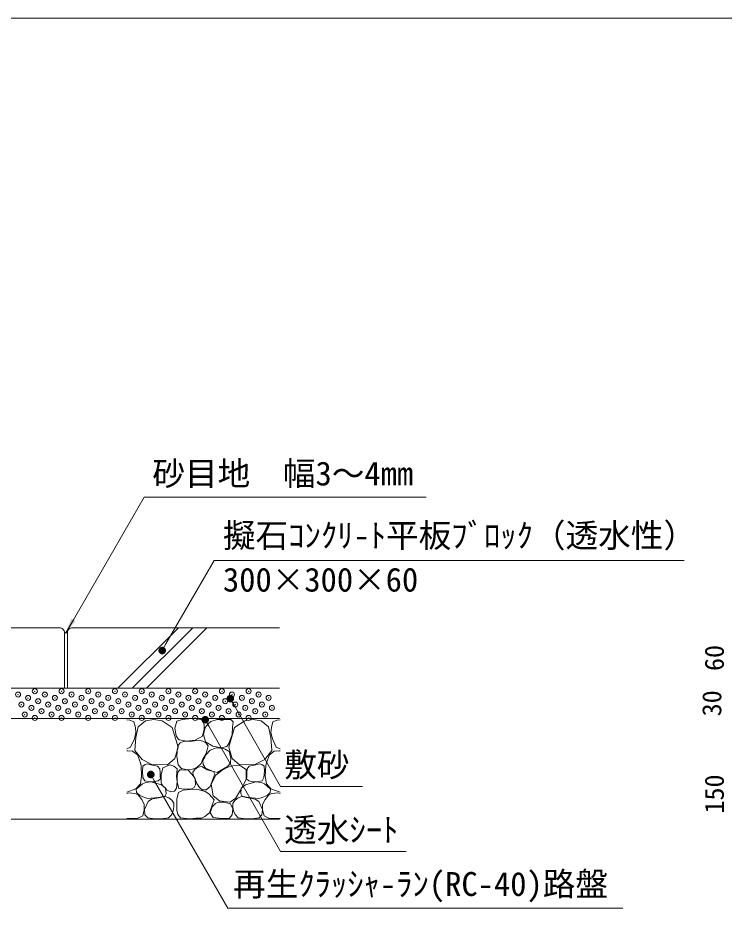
# Model space of a CAD drawing. Units: millimetres at full size, sheet at 1:10; details may follow other scales. Extents: x 1202 to 3940, y 458 to 2325.
# Drawn here: x 1957 to 2659, y 1371 to 2270 of the extents above; entities that cross this region are included whole.
import ezdxf
from ezdxf.enums import TextEntityAlignment as Align

# ---------------------------------------------------------------- set-up
doc = ezdxf.new("R2010")
doc.units = ezdxf.units.MM
doc.header["$LTSCALE"] = 10
doc.header["$PDMODE"] = 32
doc.header["$PDSIZE"] = 5
doc.linetypes.add('DASHED', pattern=[7.5, 6, -1.5])
doc.linetypes.add('USER1', pattern=[50, 37.5, -12.5])
for name, color, linetype, lineweight in [('_0-0_', 7, 'Continuous', 13), ('ハッチ', 4, 'Continuous', 13), ('寸法', 1, 'Continuous', 13), ('本体', 7, 'Continuous', 13)]:
    doc.layers.add(name, color=color, linetype=linetype, lineweight=lineweight)
doc.styles.add('ＭＳ ゴシック', font='')
doc.styles.get('ＭＳ ゴシック').set_extended_font_data('MS Gothic')

# ---------------------------------------------------------------- blocks, each defined once
blk = doc.blocks.new('filled_arrow')
at = {"color": 0, "linetype": 'Continuous', "lineweight": -2}
blk.add_solid([(7.5, 1.25), (0, 0), (7.5, -1.25)], dxfattribs=at)
blk = doc.blocks.new('filled_dot')
at = {"color": 0, "linetype": 'Continuous', "lineweight": -2, "const_width": 1.25}
blk.add_lwpolyline([(-0.625, 0, 1), (0.625, 0, 1)], format="xyb", close=True, dxfattribs=at)

msp = doc.modelspace()

# ---------------------------------------------------------------- linework, layer by layer
at = {"layer": '_0-0_', "color": 6}
msp.add_lwpolyline([(3939.68, 2269.96), (1201.55, 2269.96), (1201.55, 458.14), (3939.68, 458.14)], close=True, dxfattribs=at)
at = {"layer": '_0-0_', "color": 1}
for points in [[(2004.8, 1659.93), (2012.3, 1672.92), (2082.43, 1794.38)], [(2168.01, 1594.53), (2171.73, 1588.01), (2217.86, 1507.27)]]:
    msp.add_lwpolyline(points, dxfattribs=at)
at = {"layer": 'ハッチ'}
for p, q in [((2116.57, 1664.93), (2056.57, 1604.93)), ((2130.72, 1664.93), (2070.72, 1604.93))]:
    msp.add_line(p, q, dxfattribs=at)
at = {"layer": 'ハッチ', "linetype": 'USER1'}
msp.add_line((2144.86, 1664.93), (2084.86, 1604.93), dxfattribs=at)
at = {"layer": 'ハッチ'}
for points in [[(2073, 1554.71), (2074.4, 1560.89), (2073.84, 1565.94), (2072.43, 1571.56), (2068.22, 1573.25), (2065.37, 1573.6)], [(2209.73, 1554.71), (2208.32, 1560.89), (2208.88, 1565.94), (2210.29, 1571.56), (2214.5, 1573.25), (2217.36, 1573.6)], [(2065.37, 1544.79), (2069.06, 1546.57), (2073, 1554.71)], [(2217.36, 1544.79), (2213.66, 1546.57), (2209.73, 1554.71)], [(2078.9, 1530.84), (2075.81, 1538.71), (2071.03, 1542.36), (2066.25, 1542.92), (2065.37, 1542.69)], [(2203.83, 1530.84), (2206.92, 1538.71), (2211.69, 1542.36), (2216.47, 1542.92), (2217.36, 1542.69)], [(2065.37, 1501.91), (2074.4, 1505.01), (2078.9, 1510.06), (2079.99, 1517.5), (2079.46, 1528.04), (2078.9, 1530.84)], [(2217.36, 1501.91), (2208.32, 1505.01), (2203.83, 1510.06), (2202.73, 1517.5), (2203.26, 1528.04), (2203.83, 1530.84)], [(2065.37, 1475.55), (2068.8, 1475.48), (2075.75, 1475.64), (2081.21, 1478.12), (2082.7, 1484.24), (2082.7, 1489.36), (2080.22, 1494.49), (2076.58, 1498.95), (2073.43, 1500.44), (2067.48, 1500.94), (2065.37, 1500.57)], [(2217.36, 1475.55), (2213.92, 1475.48), (2206.97, 1475.64), (2201.52, 1478.12), (2200.03, 1484.24), (2200.03, 1489.36), (2202.51, 1494.49), (2206.15, 1498.95), (2209.29, 1500.44), (2215.25, 1500.94), (2217.36, 1500.57)]]:
    msp.add_lwpolyline(points, dxfattribs=at)
for points in [[(2092.15, 1573.96), (2083.97, 1572.52), (2076.75, 1566.75), (2074.35, 1556.17), (2073.39, 1543.18), (2080.6, 1534.04), (2090.23, 1529.23), (2105.63, 1528.75), (2112.85, 1535.01), (2116.22, 1546.55), (2110.44, 1565.79), (2100.34, 1572.52)], [(2114.42, 1557.6), (2112.99, 1565.31), (2115, 1572.16), (2120.14, 1573.87), (2129.48, 1574.75), (2135.2, 1574.53), (2140.26, 1573.43), (2142.02, 1568.6), (2142.02, 1564.42), (2140.26, 1557.39), (2133, 1553.21), (2124.87, 1552.33), (2117.39, 1553.65), (2115.85, 1554.97)], [(2148.76, 1571.72), (2155.07, 1573.99), (2168.43, 1573.99), (2170.96, 1571.47), (2170.2, 1566.18), (2169.7, 1559.12), (2166.42, 1550.04), (2164.65, 1547.02), (2159.1, 1545.76), (2150.78, 1547.27), (2143.46, 1551.81), (2141.44, 1558.86), (2143.21, 1565.92), (2146.49, 1569.96)], [(2190.57, 1573.96), (2198.75, 1572.52), (2205.97, 1566.75), (2208.38, 1556.17), (2209.34, 1543.18), (2202.12, 1534.04), (2192.5, 1529.23), (2177.1, 1528.75), (2169.88, 1535.01), (2166.51, 1546.55), (2172.28, 1565.79), (2182.39, 1572.52)], [(2115.31, 1543.88), (2116.49, 1548.79), (2118.25, 1550.75), (2121.2, 1551.92), (2130.62, 1552.32), (2134.74, 1552.9), (2136.7, 1553.49), (2140.63, 1552.32), (2143.57, 1550.75), (2145.93, 1547.81), (2145.14, 1543.88), (2143.77, 1539.37), (2140.63, 1534.66), (2139.26, 1530.15), (2134.74, 1526.23), (2130.42, 1524.66), (2125.52, 1524.07), (2119.63, 1525.25), (2116.29, 1528.78), (2115, 1537.41), (2115.31, 1542.12)], [(2144.16, 1539.17), (2148.09, 1543.49), (2154.06, 1545.76), (2160.87, 1545.25), (2162.88, 1544.5), (2166.92, 1541.97), (2168.43, 1535.67), (2168.18, 1530.63), (2165.16, 1527.1), (2158.85, 1523.57), (2155.07, 1521.3), (2150.27, 1522.56), (2143.46, 1525.59), (2141.22, 1529.17), (2140.83, 1533.09), (2142.59, 1536.43)], [(2098.42, 1516.83), (2098.42, 1520.88), (2098.08, 1524.94), (2095.88, 1527.47), (2089.29, 1528.99), (2085.57, 1529.84), (2083.37, 1529.33), (2081.18, 1527.64), (2080.84, 1522.57), (2081.35, 1516.15), (2083.17, 1513.09), (2086.86, 1512.48), (2091.94, 1512.17), (2096.4, 1513.09), (2098.59, 1514.97)], [(2099.85, 1509.62), (2099.28, 1511.34), (2099.28, 1519.05), (2100.99, 1525.9), (2107.85, 1528.76), (2112.14, 1527.61), (2115.28, 1524.76), (2114.78, 1517.15), (2115.12, 1512.09), (2114.61, 1505.67), (2112.78, 1502.6), (2109.09, 1501.99), (2104.99, 1503.63), (2103.56, 1506.2), (2101.56, 1507.34)], [(2165.61, 1526.63), (2170.67, 1528.04), (2174.6, 1528.32), (2178.26, 1528.04), (2183.6, 1524.38), (2183.6, 1514.28), (2178.26, 1503.89), (2173.2, 1495.46), (2167.58, 1491.81), (2157.18, 1493.21), (2151, 1497.99), (2149.03, 1509.78), (2153.81, 1518.49), (2159.99, 1523.54)], [(2184.3, 1516.83), (2184.3, 1520.88), (2184.64, 1524.94), (2186.84, 1527.47), (2193.43, 1528.99), (2197.15, 1529.84), (2199.35, 1529.33), (2201.55, 1527.64), (2201.89, 1522.57), (2201.38, 1516.15), (2199.56, 1513.09), (2195.86, 1512.48), (2190.79, 1512.17), (2186.32, 1513.09), (2184.13, 1514.97)], [(2115.13, 1517.36), (2115.91, 1521.46), (2118.06, 1523.99), (2120.4, 1523.99), (2126.06, 1523.6), (2129.96, 1519.7), (2133.08, 1515.22), (2133.47, 1508.98), (2132.11, 1506.25), (2129.57, 1505.08), (2122.94, 1504.69), (2117.08, 1505.28), (2115.13, 1511.52)], [(2130.93, 1521.46), (2132.5, 1523.99), (2135.81, 1526.72), (2139.71, 1527.31), (2144.98, 1523.99), (2151.42, 1522.24), (2152.79, 1519.7), (2151.03, 1515.22), (2147.91, 1507.23), (2144.2, 1503.91), (2140.1, 1503.91), (2137.37, 1506.25), (2134.84, 1510.35), (2132.5, 1516.39), (2131.13, 1518.92)], [(2103.32, 1498.02), (2104.4, 1500.02), (2103.79, 1505.56), (2099.63, 1509.09), (2096.4, 1510.17), (2089.17, 1512.02), (2084.25, 1511.4), (2080.86, 1510.17), (2078.25, 1507.86), (2074.71, 1504.79), (2075.02, 1501.56), (2078.25, 1498.33), (2083.02, 1496.33), (2086.25, 1495.56), (2096.55, 1496.33), (2101.94, 1497.41)], [(2179.4, 1498.02), (2178.32, 1500.02), (2178.94, 1505.56), (2183.09, 1509.09), (2186.32, 1510.17), (2193.56, 1512.02), (2198.48, 1511.4), (2201.86, 1510.17), (2204.48, 1507.86), (2208.02, 1504.79), (2207.71, 1501.56), (2204.48, 1498.33), (2199.71, 1496.33), (2196.48, 1495.56), (2186.17, 1496.33), (2180.79, 1497.41)], [(2115, 1483.95), (2115, 1495.27), (2116.51, 1501.31), (2121.19, 1503.72), (2128.14, 1504.48), (2134.94, 1504.78), (2142.94, 1502.36), (2146.57, 1499.95), (2150.04, 1496.48), (2152.16, 1494.06), (2150.04, 1488.93), (2147.32, 1481.38), (2142.79, 1477.46), (2139.47, 1476.1), (2134.18, 1475.8), (2127.39, 1475.34), (2118.63, 1476.4), (2116.06, 1479.57)], [(2112.07, 1490.75), (2109.93, 1493.84), (2107.07, 1495.98), (2103.26, 1497.41), (2096.84, 1495.98), (2089.94, 1494.79), (2086.37, 1492.42), (2082.8, 1484.57), (2083.28, 1479.34), (2086.13, 1476.25), (2093.27, 1475.3), (2101.75, 1475.52), (2106.83, 1476.25), (2109.93, 1479.58), (2111.45, 1483.16), (2112.07, 1487.18)], [(2170.66, 1490.75), (2172.8, 1493.84), (2175.65, 1495.98), (2179.46, 1497.41), (2185.88, 1495.98), (2192.78, 1494.79), (2196.35, 1492.42), (2199.92, 1484.57), (2199.45, 1479.34), (2196.59, 1476.25), (2189.45, 1475.3), (2180.97, 1475.52), (2175.89, 1476.25), (2172.8, 1479.58), (2171.28, 1483.16), (2170.66, 1487.18)], [(2156.14, 1491.94), (2161.62, 1491.94), (2168.28, 1490.04), (2170.42, 1485.28), (2169.94, 1479.34), (2166.85, 1475.77), (2159.24, 1475.77), (2150.91, 1476.48), (2148.05, 1481.24), (2149.96, 1487.18), (2153.29, 1490.51)]]:
    msp.add_lwpolyline(points, close=True, dxfattribs=at)
for p in [(1957.46, 1598.66), (1974.04, 1601.98), (1983.98, 1598.66), (2000.55, 1601.98), (2010.5, 1598.66), (2027.07, 1601.98), (2037.01, 1598.66), (2053.58, 1601.98), (2063.53, 1598.66), (2080.1, 1601.98), (2090.04, 1598.66), (2106.62, 1601.98), (2116.56, 1598.66), (2133.13, 1601.98), (2143.08, 1598.66), (2159.65, 1601.98), (2169.59, 1598.66), (2186.17, 1601.98), (2196.11, 1598.66), (1960.78, 1588.72), (1967.41, 1595.35), (1977.35, 1592.03), (1987.29, 1588.72), (1993.92, 1595.35), (2003.87, 1592.03), (2013.81, 1588.72), (2020.44, 1595.35), (2030.38, 1592.03), (2040.33, 1588.72), (2046.96, 1595.35), (2056.9, 1592.03), (2066.84, 1588.72), (2073.47, 1595.35), (2083.42, 1592.03), (2093.36, 1588.72), (2099.99, 1595.35), (2109.93, 1592.03), (2119.88, 1588.72), (2126.5, 1595.35), (2136.45, 1592.03), (2146.39, 1588.72), (2153.02, 1595.35), (2162.97, 1592.03), (2172.91, 1588.72), (2179.54, 1595.35), (2189.48, 1592.03), (2199.43, 1588.72), (2206.05, 1595.35), (1970.72, 1585.41), (1980.66, 1582.09), (1997.24, 1585.41), (2007.18, 1582.09), (2023.75, 1585.41), (2033.7, 1582.09), (2050.27, 1585.41), (2060.21, 1582.09), (2076.79, 1585.41), (2086.73, 1582.09), (2103.3, 1585.41), (2113.25, 1582.09), (2129.82, 1585.41), (2139.76, 1582.09), (2156.34, 1585.41), (2166.28, 1582.09), (2182.85, 1585.41), (2192.8, 1582.09), (2209.37, 1585.41), (1964.09, 1578.78), (1974.04, 1575.46), (1990.61, 1578.78), (2000.55, 1575.46), (2017.12, 1578.78), (2027.07, 1575.46), (2043.64, 1578.78), (2053.58, 1575.46), (2070.16, 1578.78), (2080.1, 1575.46), (2096.67, 1578.78), (2106.62, 1575.46), (2123.19, 1578.78), (2133.13, 1575.46), (2149.71, 1578.78), (2159.65, 1575.46), (2176.22, 1578.78), (2186.17, 1575.46), (2202.74, 1578.78)]:
    msp.add_point(p, dxfattribs=at)
at = {"layer": '寸法'}
for p, q in [((2082.43, 1794.38), (2362.23, 1794.38)), ((2151.99, 1731.57), (2618.43, 1731.57)), ((2217.86, 1507.27), (2299.22, 1507.27)), ((2217.86, 1442.77), (2342.59, 1442.77)), ((2165.69, 1386.65), (2557.44, 1386.65))]:
    msp.add_line(p, q, dxfattribs=at)
for points in [[(2100.45, 1642.3), (2104.2, 1648.8), (2151.99, 1731.57)], [(2143.08, 1573.66), (2146.8, 1567.15), (2217.86, 1442.77)], [(2089.12, 1519.27), (2092.87, 1512.78), (2165.69, 1386.65)]]:
    msp.add_lwpolyline(points, dxfattribs=at)
at = {"layer": '本体'}
for p, q in [((1998.44, 1664.93), (1558.44, 1664.93)), ((2011.44, 1664.93), (2216.94, 1664.93)), ((2003.44, 1604.93), (2003.44, 1659.93)), ((2003.44, 1659.93), (2006.44, 1659.93)), ((2006.44, 1604.93), (2006.44, 1659.93)), ((1420.7, 1604.93), (2216.94, 1604.93)), ((1420.7, 1574.93), (2216.94, 1574.93)), ((1420.7, 1474.93), (2216.94, 1474.93))]:
    msp.add_line(p, q, dxfattribs=at)
at = {"layer": '本体', "color": 1, "linetype": 'DASHED'}
msp.add_line((1420.7, 1574.93), (2216.94, 1574.93), dxfattribs=at)
at = {"layer": '本体'}
for centre, start, end in [((1998.44, 1659.93), 359.99804, 90.00081), ((2011.44, 1659.93), 89.99919, 180.00196)]:
    msp.add_arc(centre, 5, start, end, dxfattribs=at)

# ---------------------------------------------------------------- block references
at = {"layer": '_0-0_', "color": 1}
for name, p, xscale, yscale, rotation in [('filled_arrow', (2004.8, 1659.93), 2, 2, 60), ('filled_dot', (2168.01, 1594.53), 3, 3, 299.7)]:
    msp.add_blockref(name, p, dxfattribs=dict(at, xscale=xscale, yscale=yscale, rotation=rotation))
at = {"layer": '寸法', "xscale": 3, "yscale": 3}
for p, rotation in [((2100.45, 1642.3), 60), ((2143.08, 1573.66), 299.7), ((2089.12, 1519.27), 300)]:
    msp.add_blockref('filled_dot', p, dxfattribs=dict(at, rotation=rotation))

# ---------------------------------------------------------------- texts
at = {"layer": '_0-0_', "color": 3, "style": 'ＭＳ ゴシック'}
for s, p in [('砂目地\u3000幅3～4mm', (2090.63, 1799.03)), ('擬石ｺﾝｸﾘ-ﾄ平板ﾌﾞﾛｯｸ（透水性）', (2160.7, 1737.57)), ('300×300×60', (2160.7, 1693.67)), ('敷砂', (2221.45, 1509.94)), ('透水ｼｰﾄ', (2221.45, 1445.45)), ('再生ｸﾗｯｼｬ-ﾗﾝ(RC-40)路盤', (2170.78, 1391.64))]:
    msp.add_text(s, height=23.74, dxfattribs=at).set_placement(p, align=Align.BOTTOM_LEFT)
at = {"layer": '寸法', "style": 'ＭＳ ゴシック'}
for s, p in [('60', (2648.24, 1634.93)), ('30', (2645.74, 1589.93)), ('150', (2648.24, 1499.93))]:
    msp.add_text(s, height=18.99, rotation=90, dxfattribs=at).set_placement(p, align=Align.MIDDLE_CENTER)

doc.saveas('drawing.dxf')
